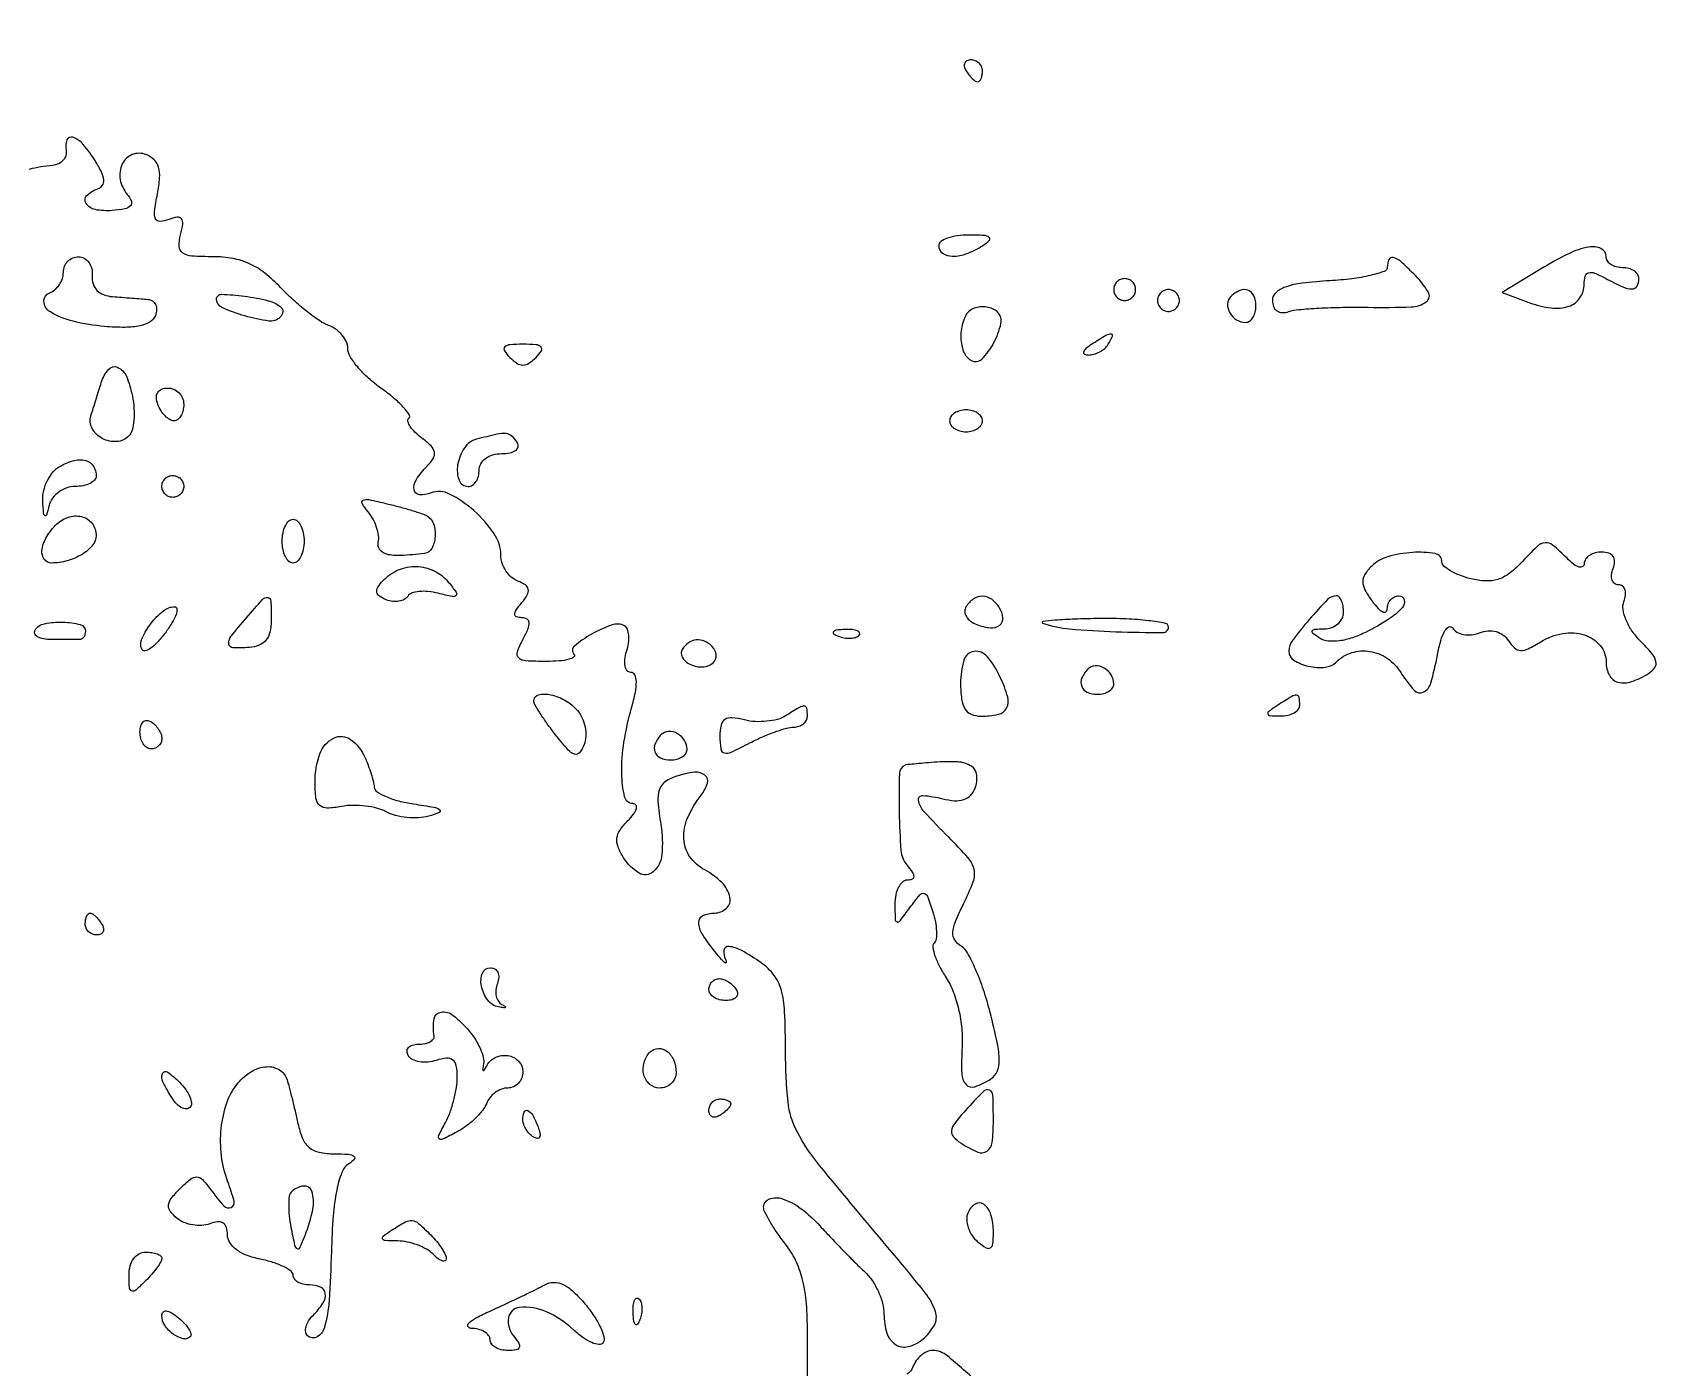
# Model space of a CAD drawing. Extents: x 0 to 4160, y 0 to 3120.
# Drawn here: x 3098.2 to 3246.9, y 1663.4 to 1785.5 of the extents above; entities that cross this region are included whole.
import ezdxf

# ---------------------------------------------------------------- set-up
doc = ezdxf.new("R2010")
doc.units = 0

msp = doc.modelspace()

# ---------------------------------------------------------------- linework, layer by layer
for points in [[(4159.499279, 606.274193, 0.000001), (4159.667734, 974.478125, 0.000057), (4159.806661, 1380.08378, 0.000034), (4159.883999, 1862.25), (4160, 3120), (3296.563358, 3120), (2433.126717, 3120)], [(757.647081, 3119.740147, 0.000002), (520.492565, 3119.487217, 0.4139)], [(1964.75, 0.149832, 0.000016), (2717.930904, 0.232101, 0.000028), (3351.473438, 0.357111)], [(3169, 1662), (3169, 1667.092271, 0.023442), (3168.884197, 1669.560909, 0.040635), (3168.526986, 1671.581524, 0.047804), (3167.907424, 1673.269724, 0.054867), (3167, 1674.727129, -0.015202), (3166.234226, 1675.764028, -0.018748), (3165.5875, 1676.776967, -0.017392), (3165.112818, 1677.654291, -0.115806), (3165, 1678.134859, -0.320891), (3165.525587, 1678.869481, -0.164871), (3166.714918, 1678.8718, -0.080298), (3168.429907, 1677.9678, -0.047298), (3170.14504, 1676.402094, 0.004949), (3171.174717, 1675.288546, 0.003783), (3172.322293, 1674.090175, 0.003825), (3173.41421, 1672.984117, 0.009002), (3174.25, 1672.179853, -0.058044), (3174.919942, 1671.395143, -0.040872), (3175.485938, 1670.380911, -0.041285), (3175.872293, 1669.305089, -0.065659), (3176, 1668.336776, 0.07628), (3176.267724, 1666.592116, 0.174359), (3177.061837, 1665.547031, 0.2103), (3178.21977, 1665.358725, 0.110288), (3179.543805, 1666.036355, 0.096064), (3180.602888, 1667.328675, 0.211569), (3180.700333, 1668.575429, 0.082862), (3179.756255, 1670.285881, 0.00805), (3176.75, 1673.959796, -0.003478), (3170.119724, 1681.913116, -0.050051), (3168.081479, 1684.970833, -0.096304), (3167.238988, 1687.734307, -0.025981), (3167, 1692.330542, 0.010897), (3166.920117, 1695.995479, 0.05601), (3166.605888, 1698.00007, 0.09755), (3165.945142, 1699.327434, 0.076001), (3164.777494, 1700.443296, 0.023807), (3162.993062, 1701.570535, 0.10591), (3161.817261, 1701.940408, 0.399868), (3161.376491, 1701.59332, 0.154161), (3161.51514, 1700.75, -0.099966), (3161.588089, 1700.486003, -0.63907), (3161.499911, 1700.437394, -0.054429), (3161.149815, 1700.758506, -0.009606), (3160.574157, 1701.44113, -0.027797), (3159.399318, 1703.066743, -0.138218), (3159.074347, 1704.134166, -0.293341), (3159.458862, 1704.761553, -0.113049), (3160.5, 1705, 0.189325), (3161.616211, 1705.438367, 0.266593), (3161.926404, 1706.43659, 0.143281), (3161.185531, 1707.778655, 0.072719), (3159.62089, 1708.935302, -0.118644), (3158.258709, 1710.148419, -0.140473), (3157.705255, 1711.775297, -0.11495), (3158.056975, 1713.707031, -0.063958), (3159.286933, 1715.774166, 0.091045), (3159.86056, 1716.868261, 0.310176), (3159.634884, 1717.597222, 0.197924), (3158.688499, 1717.867553, 0.048731), (3157.074369, 1717.523604, 0.072188), (3156.009399, 1717.007249, 0.165375), (3155.478217, 1716.304776, 0.101578), (3155.345858, 1715.180487, 0.018324), (3155.603308, 1713.07931, -0.060753), (3155.704634, 1710.357294, -0.192152), (3154.903602, 1708.755941, -0.332115), (3153.610699, 1708.644493, -0.114808), (3152.200477, 1710.050594, -0.046316), (3151.69751, 1711.051435, -0.12267), (3151.595199, 1711.840179, -0.122303), (3151.874755, 1712.586221, -0.045901), (3152.593672, 1713.450814, 0.032914), (3153.115946, 1714.04678, 0.088896), (3153.373052, 1714.544927, 0.219863), (3153.331014, 1714.85747, 0.256475), (3153.071429, 1715, -0.349887), (3152.295372, 1715.61882, -0.05214), (3152.038203, 1717.74599, -0.04283), (3152.238298, 1720.621237, -0.031063), (3152.930194, 1723.756602, 0.019388), (3153.276242, 1725.167451, 0.05569), (3153.367239, 1726.170297, 0.107773), (3153.222268, 1726.774489, 0.287714), (3152.862807, 1727, -0.222607), (3152.532885, 1727.154544, -0.124151), (3152.336883, 1727.562779, -0.08108), (3152.312867, 1728.181869, -0.046107), (3152.47329, 1728.915843, 0.041472), (3152.647788, 1729.680245, 0.05492), (3152.670474, 1730.393166, 0.066888), (3152.549965, 1730.954438, 0.18571), (3152.290677, 1731.254695, 0.211059), (3151.15096, 1731.340606, 0.042776), (3149.260291, 1730.482011, 0.048151), (3147.702524, 1729.397877, 0.438191), (3147.672593, 1728.660741, -0.459255), (3147.653636, 1728.410631, -0.095214), (3147.198697, 1728.194093, -0.044176), (3146.315854, 1728.046095, -0.019452), (3145.131483, 1728, -0.013662), (3143.252979, 1728.051339, -0.176535), (3142.61871, 1728.322586, -0.29891), (3142.490824, 1728.853679, -0.036712), (3143, 1730, 0.022262), (3143.462183, 1730.964463, 0.111956), (3143.568219, 1731.549238, 0.252738), (3143.374787, 1731.872876, 0.135056), (3142.912739, 1732, -0.076741), (3142.422627, 1732.075669, -0.325144), (3142.256502, 1732.300804, -0.154935), (3142.377985, 1732.692914, -0.021217), (3142.903079, 1733.383217, 0.041542), (3143.402256, 1734.097904, 0.180973), (3143.487412, 1734.598235, 0.20302), (3143.22137, 1734.995505, 0.053479), (3142.525523, 1735.351832, -0.09104), (3141.940983, 1735.7086, -0.065984), (3141.443048, 1736.288551, -0.06449), (3141.10332, 1736.993862, -0.07775), (3140.982723, 1737.718615, 0.148177), (3140.368286, 1739.677747, 0.061377), (3138.51722, 1741.785179, 0.062688), (3136.304758, 1743.306158, 0.214046), (3134.601281, 1743.400492, -0.108796), (3133.537797, 1743.240123, -0.354376), (3133.051626, 1743.691414, -0.182239), (3133.264115, 1744.645804, -0.049773), (3134.25, 1745.867321, 0.056883), (3134.79995, 1746.568835, 0.186896), (3134.904427, 1747.137482, 0.152947), (3134.601745, 1747.703087, 0.034899), (3133.765544, 1748.416197, -0.033552), (3133.140216, 1748.946576, -0.055353), (3132.699805, 1749.480518, -0.077751), (3132.493367, 1749.937973, -0.269806), (3132.573119, 1750.239785, 0.361472), (3132.604249, 1750.578381, 0.036135), (3132.057766, 1751.262144, 0.032391), (3131.190953, 1752.085229, 0.019001), (3130.057575, 1752.959003, -0.029229), (3128.887279, 1753.900003, -0.034149), (3127.898163, 1754.926482, -0.036475), (3127.200731, 1755.891774, -0.139075), (3127, 1756.599479, 0.105798), (3126.869788, 1757.207974, 0.067185), (3126.485938, 1757.825991, 0.062978), (3125.91905, 1758.359472, 0.067601), (3125.25, 1758.720006, -0.05887), (3124.399709, 1759.159299, -0.018245), (3123.23527, 1760.010022, -0.017966), (3121.99228, 1761.064166, -0.018855), (3120.84879, 1762.188622, 0.037025), (3119.414878, 1763.499737, 0.059645), (3118.003298, 1764.360391, 0.062327), (3116.474935, 1764.839684, 0.044878), (3114.69241, 1765, -0.016799), (3112.745887, 1765.065419, -0.132671), (3111.899906, 1765.356126, -0.245255), (3111.583763, 1765.941781, -0.06754), (3111.714138, 1767.014862, 0.029238), (3111.912001, 1768.004577, 0.203277), (3111.786748, 1768.471227, 0.275359), (3111.399796, 1768.621347, 0.049813), (3110.62442, 1768.409371, -0.074101), (3109.823795, 1768.231616, -0.317278), (3109.428263, 1768.470821, -0.138077), (3109.332366, 1769.161324, -0.015245), (3109.600119, 1770.750597, 0.030146), (3109.800268, 1772.201078, 0.090087), (3109.69784, 1773.193559, 0.13038), (3109.288864, 1773.87302, 0.101159), (3108.558364, 1774.33923, 0.186292), (3107.296674, 1774.336765, 0.191736), (3106.382799, 1773.486784, 0.156041), (3106.1941, 1772.077938, 0.129793), (3106.83332, 1770.700837, -0.073758), (3107.212352, 1770.076294, -0.296489), (3107.136928, 1769.657624, -0.160783), (3106.624599, 1769.379561, -0.023965), (3105.445196, 1769.224774, -0.068413), (3103.924844, 1769.30701, -0.202114), (3103.07309, 1769.876696, -0.356704), (3103.148062, 1770.603196, -0.115749), (3104.13624, 1771.21208, 0.161383), (3104.556814, 1771.526366, 0.177293), (3104.686264, 1772.016742, 0.091573), (3104.480057, 1772.746242, 0.025037), (3103.895694, 1773.795413, 0.037487), (3102.820523, 1775.26021, 0.129822), (3101.861006, 1775.922967, 0.408411), (3101.328585, 1775.679301, 0.141819), (3101.25, 1774.75, -0.120764), (3101.229033, 1774.262341, -0.112339), (3100.985937, 1773.824741, -0.102158), (3100.553826, 1773.505444, -0.084381), (3100, 1773.355502, 0.036914), (3097.878261, 1772.991661, 0.040609)], [(3184.714386, 1661.948097, 0.014471), (3181.799236, 1664.502804, 0.174401), (3180.417151, 1665, 0.109348), (3179.914221, 1664.88868, 0.066326), (3179.398326, 1664.559375, 0.061574), (3178.948209, 1664.073513, 0.064546), (3178.638374, 1663.5, -0.155561), (3178.103484, 1662.83182, -0.075496)]]:
    msp.add_lwpolyline(points, format="xyb")
for points in [[(3183.5, 1782, 0.029505), (3183.768994, 1781.617226, 0.035638), (3184.066025, 1781.29375, 0.038439), (3184.34829, 1781.065539, 0.151918), (3184.559017, 1781, 0.210953), (3184.727648, 1781.07446, 0.081139), (3184.870461, 1781.29375, 0.061769), (3184.967655, 1781.617151, 0.042167), (3185, 1782, 0.105053), (3184.918938, 1782.381556, 0.099167), (3184.688914, 1782.70625, 0.09642), (3184.345238, 1782.923877, 0.093332), (3183.940983, 1783, 0.108972), (3183.586039, 1782.921712, 0.182303), (3183.3746, 1782.70625, 0.161196), (3183.343488, 1782.3821, 0.082592)], [(3181, 1766, 0.251537), (3181.363212, 1765.323695, 0.147327), (3182.2663, 1765.051693, 0.089354), (3183.582896, 1765.288872, 0.05437), (3185, 1766, 0.043106), (3185.628119, 1766.487379, 0.461139), (3185.616929, 1766.771138, 0.155556), (3185.150937, 1766.945789, 0.011096), (3183.75, 1766.984687, 0.03458), (3182.696678, 1766.917643, 0.052836), (3181.807813, 1766.701752, 0.069028), (3181.19699, 1766.382445, 0.242407)], [(3103.638889, 1763.25, 0.095048), (3103.720353, 1762.51461, 0.119785), (3104.070399, 1761.928368, 0.110014), (3104.677871, 1761.53476, 0.071133), (3105.5, 1761.356299, -0.000798), (3106.355012, 1761.293495, -0.00065), (3107.270468, 1761.223585, -0.000656), (3108.113347, 1761.157003, -0.001717), (3108.718615, 1761.106299, -0.125034), (3109.141473, 1760.958721, -0.136829), (3109.425656, 1760.630933, -0.119841), (3109.521769, 1760.165762, -0.083094), (3109.414315, 1759.637304, -0.167427), (3108.924922, 1759.05413, -0.081876), (3108.011623, 1758.692047, -0.053532), (3106.646372, 1758.54527, -0.021182), (3104.757953, 1758.62505, -0.03914), (3101.888192, 1759.096481, -0.077858), (3099.768691, 1759.983772, -0.248578), (3099.221329, 1760.914447, -0.326879), (3099.75, 1761.708333, 0.090441), (3100.227835, 1761.989485, 0.067745), (3100.632812, 1762.448177, 0.06659), (3100.906474, 1763.007515, 0.080683), (3101, 1763.583333, -0.097033), (3101.105928, 1764.12403, -0.097451), (3101.407986, 1764.583854, -0.098402), (3101.858876, 1764.891746, -0.10108), (3102.388889, 1765, -0.128753), (3102.907463, 1764.864213, -0.110029), (3103.328993, 1764.485938, -0.096945), (3103.587151, 1763.918497, -0.07838)], [(3236.001931, 1763.860101), (3232.503863, 1761.727678), (3234.936647, 1760.827732, 0.054725), (3236.970326, 1760.319326, 0.114319), (3238.5864, 1760.468455, 0.164555), (3239.609868, 1761.239825, 0.150817), (3240, 1762.503799, -0.063679), (3240.093795, 1763.237275, -0.268248), (3240.393478, 1763.541104, -0.166462), (3240.934761, 1763.507614, -0.024932), (3241.934259, 1763.035184, 0.015548), (3243.521848, 1762.248013, 0.104815), (3244.3742, 1762.057103, 0.275929), (3244.824148, 1762.318915, 0.127015), (3245, 1763, 0.148195), (3244.884432, 1763.381354, 0.098894), (3244.559375, 1763.70625, 0.082425), (3244.073457, 1763.925306, 0.064853), (3243.5, 1764, -0.064853), (3242.926543, 1764.074694, -0.082425), (3242.440625, 1764.29375, -0.098894), (3242.115568, 1764.618646, -0.148195), (3242, 1765, 0.289064), (3241.529222, 1765.746271, 0.159591), (3240.419458, 1765.8899, 0.067889), (3238.553056, 1765.264395, 0.022129)], [(3222, 1764.05226, -0.318819), (3221.725516, 1763.665545, -0.025637), (3220.457812, 1763.294129, -0.027153), (3218.762339, 1762.986567, -0.016914), (3216.75, 1762.80226, 0.014451), (3214.227006, 1762.583706, 0.053896), (3212.675377, 1762.231848, 0.104623), (3211.812301, 1761.715469, 0.20874), (3211.5, 1761, 0.096449), (3211.609599, 1760.437113, 0.148982), (3211.919065, 1760.054733, 0.142548), (3212.400746, 1759.899679, 0.085541), (3213, 1759.985611, -0.056207), (3213.905392, 1760.169894, -0.008544), (3215.748437, 1760.301738, -0.009476), (3217.938562, 1760.379246, -0.008078), (3220.25, 1760.379867, 0.012198), (3224.175124, 1760.413265, 0.150475), (3225.572605, 1760.894455, 0.39629), (3225.741892, 1761.794732, 0.054218), (3224.428571, 1763.428571, 0.015971), (3223.226751, 1764.555973, 0.118079), (3222.537257, 1764.920603, 0.361825), (3222.150848, 1764.737289, 0.1088)], [(3197, 1762, 0.099038), (3197.076342, 1761.618362, 0.097945), (3197.29375, 1761.29375, 0.097945), (3197.618362, 1761.076342, 0.099038), (3198, 1761, 0.099038), (3198.381638, 1761.076342, 0.097945), (3198.70625, 1761.29375, 0.097945), (3198.923658, 1761.618362, 0.099038), (3199, 1762, 0.099038), (3198.923658, 1762.381638, 0.097945), (3198.70625, 1762.70625, 0.097945), (3198.381638, 1762.923658, 0.099038), (3198, 1763, 0.099038), (3197.618362, 1762.923658, 0.097945), (3197.29375, 1762.70625, 0.097945), (3197.076342, 1762.381638, 0.099038)], [(3120.916667, 1760.359324, -0.14362), (3121.032766, 1760.179726, -0.108662), (3121.049766, 1759.94438, -0.090934), (3120.963156, 1759.687961, -0.069686), (3120.784665, 1759.451332, -0.23663), (3119.77116, 1759.114696, -0.034514), (3117.585761, 1759.587422, -0.033862), (3115.509049, 1760.344839, -0.296609), (3115, 1761.12746, -0.422758), (3115.44965, 1761.564218, -0.02501), (3117.547961, 1761.397906, -0.029741), (3119.715947, 1760.984178, -0.116423)], [(3201, 1761, 0.099038), (3201.076342, 1760.618362, 0.097945), (3201.29375, 1760.29375, 0.097945), (3201.618362, 1760.076342, 0.099038), (3202, 1760, 0.099038), (3202.381638, 1760.076342, 0.097945), (3202.70625, 1760.29375, 0.097945), (3202.923658, 1760.618362, 0.099038), (3203, 1761, 0.099038), (3202.923658, 1761.381638, 0.097945), (3202.70625, 1761.70625, 0.097945), (3202.381638, 1761.923658, 0.099038), (3202, 1762, 0.099038), (3201.618362, 1761.923658, 0.097945), (3201.29375, 1761.70625, 0.097945), (3201.076342, 1761.381638, 0.099038)], [(3207.693853, 1761.36052, 0.191124), (3207.401415, 1760.683432, 0.139481), (3207.603969, 1759.880661, 0.123736), (3208.230079, 1759.235684, 0.139398), (3209.059017, 1759, 0.156819), (3209.417907, 1759.1154, 0.097386), (3209.723586, 1759.440625, 0.079459), (3209.929934, 1759.926402, 0.06085), (3210, 1760.5, 0.103624), (3209.806289, 1761.424643, 0.202875), (3209.269246, 1761.932483, 0.1934), (3208.508765, 1761.913511, 0.094876)], [(3184.25, 1760.291667, 0.200151), (3183.405744, 1759.510622, 0.091812), (3183.03365, 1758.02918, 0.089949), (3183.214204, 1756.485647, 0.182321), (3183.949827, 1755.531009, 0.34495), (3184.931916, 1755.640236, 0.07576), (3186.023694, 1757.093026, 0.069402), (3186.689634, 1758.891368, 0.268167), (3186.342641, 1759.982359, 0.089892), (3185.927814, 1760.242177, 0.058443), (3185.380338, 1760.38987, 0.056487), (3184.790712, 1760.40986, 0.068226)], [(3195, 1757, 0.027275), (3194.445888, 1756.597454, 0.147021), (3194.239151, 1756.292684, 0.37991), (3194.327599, 1756.095709, 0.102799), (3194.690983, 1756.015313, 0.074131), (3195.192374, 1756.083483, 0.053889), (3195.713662, 1756.298248, 0.054031), (3196.175433, 1756.618541, 0.075854), (3196.5, 1757, 0.034464), (3196.886554, 1757.734105, 0.541951), (3196.758161, 1757.931144, 0.136158), (3196.281145, 1757.798791, 0.008108)], [(3141.8, 1755.8, 0.049631), (3142.452741, 1755.265408, 0.147822), (3143, 1755.1, 0.147822), (3143.547259, 1755.265408, 0.049631), (3144.2, 1755.8, 0.051663), (3144.686384, 1756.398813, 0.354955), (3144.65, 1756.75, 0.180052), (3144.199072, 1756.95632, 0.018208), (3143, 1757, 0.018208), (3141.800928, 1756.95632, 0.180052), (3141.35, 1756.75, 0.354955), (3141.313616, 1756.398813, 0.051663)], [(3107.306497, 1752.25, -0.033073), (3107.449927, 1751.132501, -0.037105), (3107.436217, 1750.048495, -0.040161), (3107.283493, 1749.14306, -0.131381), (3106.990291, 1748.617217, -0.1846), (3105.881131, 1748.100735, -0.140657), (3104.559073, 1748.380833, -0.147528), (3103.628573, 1749.303557, -0.202984), (3103.516859, 1750.462146, 0.000123), (3103.73579, 1751.159613, 0.000074), (3103.995733, 1751.98888, 0.000074), (3104.254283, 1752.814557, 0.000128), (3104.468615, 1753.5, -0.09923), (3105.126919, 1754.703255, -0.333407), (3105.948765, 1754.894587, -0.193042), (3106.756989, 1754.068559, -0.049876)], [(3112, 1751.5, -0.057609), (3111.933678, 1750.926285, -0.076852), (3111.737678, 1750.440625, -0.095748), (3111.447641, 1750.115158, -0.164455), (3111.106989, 1750, -0.13875), (3110.723081, 1750.108626, -0.061199), (3110.307216, 1750.440625, -0.053891), (3109.924763, 1750.926204, -0.048303), (3109.638374, 1751.5, -0.075244), (3109.503306, 1752.114961, -0.151899), (3109.617923, 1752.592642, -0.166113), (3109.972145, 1752.893789, -0.094119), (3110.531385, 1753, -0.10122), (3111.091819, 1752.885371, -0.098432), (3111.568594, 1752.559375, -0.097416), (3111.887999, 1752.072505, -0.096899)], [(3182, 1750, 0.148195), (3182.115568, 1749.618646, 0.098894), (3182.440625, 1749.29375, 0.082425), (3182.926543, 1749.074694, 0.064853), (3183.5, 1749, 0.064853), (3184.073457, 1749.074694, 0.082425), (3184.559375, 1749.29375, 0.098894), (3184.884432, 1749.618646, 0.148195), (3185, 1750, 0.148195), (3184.884432, 1750.381354, 0.098894), (3184.559375, 1750.70625, 0.082425), (3184.073457, 1750.925306, 0.064853), (3183.5, 1751, 0.064853), (3182.926543, 1750.925306, 0.082425), (3182.440625, 1750.70625, 0.098894), (3182.115568, 1750.381354, 0.148195)], [(3138.75, 1748.310674, 0.184764), (3137.651187, 1747.524533, 0.103393), (3137.035816, 1745.976284, 0.134679), (3137.170289, 1744.572255, 0.311409), (3138, 1744, 0.148195), (3138.381354, 1744.115568, 0.098894), (3138.70625, 1744.440625, 0.082425), (3138.925306, 1744.926543, 0.064853), (3139, 1745.5, -0.131786), (3139.15615, 1746.082146, -0.104647), (3139.593169, 1746.567874, -0.089375), (3140.257557, 1746.889896, -0.068368), (3141.059017, 1747, 0.047867), (3141.804599, 1747.071541, 0.104212), (3142.33165, 1747.29375, 0.181468), (3142.558599, 1747.621877, 0.202618), (3142.5, 1748, 0.072518), (3141.998608, 1748.597262, 0.162662), (3141.461004, 1748.827833, 0.076534), (3140.631346, 1748.769568, 0.008183)], [(3104, 1744.940983, -0.194772), (3103.854468, 1744.581561, -0.086973), (3103.434039, 1744.276414, -0.066843), (3102.810734, 1744.069279, -0.046871), (3102.073324, 1744, 0.084769), (3101.302748, 1743.868413, 0.073873), (3100.578271, 1743.485938, 0.075402), (3100.009076, 1742.918626, 0.09552), (3099.689326, 1742.25, -0.009856), (3099.443506, 1741.379828, -0.527482), (3099.304235, 1741.335985, -0.210878), (3099.188559, 1741.553205, -0.005248), (3099.116001, 1742.70031, -0.072481), (3099.200309, 1743.613737, -0.058603), (3099.541864, 1744.538452, -0.060055), (3100.076023, 1745.334753, -0.087665), (3100.728644, 1745.868017, -0.063284), (3102.000159, 1746.381497, -0.134183), (3103.053829, 1746.371628, -0.18665), (3103.738501, 1745.856313, -0.140043)], [(3112, 1744, -0.099038), (3111.923658, 1743.618362, -0.097945), (3111.70625, 1743.29375, -0.097945), (3111.381638, 1743.076342, -0.099038), (3111, 1743, -0.099038), (3110.618362, 1743.076342, -0.097945), (3110.29375, 1743.29375, -0.097945), (3110.076342, 1743.618362, -0.099038), (3110, 1744, -0.099038), (3110.076342, 1744.381638, -0.097945), (3110.29375, 1744.70625, -0.097945), (3110.618362, 1744.923658, -0.099038), (3111, 1745, -0.099038), (3111.381638, 1744.923658, -0.097945), (3111.70625, 1744.70625, -0.097945), (3111.923658, 1744.381638, -0.099038)], [(3134.25, 1741.302725, -0.189566), (3134.835454, 1740.585888, -0.096037), (3134.975595, 1739.410612, -0.103797), (3134.66682, 1738.335436, -0.244698), (3134, 1737.875, -0.017163), (3131.838358, 1737.679855, -0.073739), (3130.554848, 1737.797628, -0.17729), (3129.92957, 1738.215966, -0.214327), (3129.785087, 1738.900715, 0.089145), (3129.807253, 1739.507859, 0.045312), (3129.631074, 1740.253941, 0.043075), (3129.302217, 1741.013588, 0.04956), (3128.860455, 1741.668142, -0.03471), (3128.306718, 1742.438341, -0.455385), (3128.398769, 1742.735176, -0.155548), (3128.923662, 1742.79146, -0.008374), (3130.575368, 1742.424624, -0.007088), (3131.750078, 1742.125333, -0.008169), (3132.861202, 1741.805845, -0.007438), (3133.792519, 1741.506291, -0.04633)], [(3104, 1739.5, -0.179138), (3103.672735, 1738.615868, -0.078215), (3102.70623, 1737.792404, -0.067999), (3101.361385, 1737.201879, -0.069604), (3099.918213, 1737, -0.238855), (3099.259298, 1737.333815, -0.184093), (3099.042108, 1738.122142, -0.104281), (3099.396978, 1739.256934, -0.060189), (3100.244736, 1740.416907, -0.118389), (3101.392338, 1741.174953, -0.147954), (3102.661309, 1741.243921, -0.172031), (3103.625401, 1740.611994, -0.163911)], [(3123, 1739, -0.048028), (3122.926307, 1738.234582, -0.068025), (3122.70625, 1737.5875, -0.088204), (3122.381882, 1737.151477, -0.191087), (3122, 1737, -0.191087), (3121.618118, 1737.151477, -0.088204), (3121.29375, 1737.5875, -0.068025), (3121.073693, 1738.234582, -0.048028), (3121, 1739, -0.048028), (3121.073693, 1739.765418, -0.068025), (3121.29375, 1740.4125, -0.088204), (3121.618118, 1740.848523, -0.191087), (3122, 1741, -0.191087), (3122.381882, 1740.848523, -0.088204), (3122.70625, 1740.4125, -0.068025), (3122.926307, 1739.765418, -0.048028)], [(3234.166949, 1736.948824, -0.046709), (3233.119628, 1736.01641, -0.084344), (3232.096145, 1735.501936, -0.085954), (3230.973777, 1735.35976, -0.050147), (3229.627994, 1735.557232, -0.029994), (3228.621649, 1735.875019, -0.041869), (3227.771973, 1736.284968, -0.048376), (3227.174073, 1736.720811, -0.214247), (3227, 1737.108408, 0.36448), (3226.371064, 1737.856575, 0.059316), (3224.326345, 1737.967584, 0.054046), (3222.035409, 1737.569037, 0.126968), (3220.550558, 1736.693416, 0.054685), (3219.941265, 1735.933974, 0.148388), (3219.757641, 1735.276245, 0.121635), (3219.956027, 1734.543665, 0.031217), (3220.621987, 1733.502286, 0.027977), (3221.153318, 1732.854973, 0.090582), (3221.595209, 1732.52122, 0.283904), (3221.867528, 1732.544985, 0.236914), (3222, 1732.80887, -0.087666), (3222.080359, 1733.263673, -0.094525), (3222.311086, 1733.650106, -0.100098), (3222.655023, 1733.908602, -0.111707), (3223.059017, 1734, -0.342471), (3223.547976, 1733.620591, -0.250965), (3223.377559, 1732.926568, -0.066927), (3222.090332, 1731.832226, -0.027054), (3220.082491, 1730.691038, -0.033906), (3218.812982, 1730.161835, -0.047841), (3217.620792, 1729.880734, -0.056869), (3216.600025, 1729.857937, -0.118939), (3215.852371, 1730.112401, -0.020636), (3215.207008, 1730.559707, -0.35125), (3215.147809, 1730.793626, -0.27458), (3215.372322, 1730.949589, -0.015611), (3216.25, 1730.984687, 0.084232), (3216.918312, 1731.104104, 0.092453), (3217.485938, 1731.436127, 0.099524), (3217.865641, 1731.92663, 0.115601), (3218, 1732.5, 0.040275), (3217.953662, 1733.07434, 0.059607), (3217.814143, 1733.559375, 0.078394), (3217.609386, 1733.889162, 0.218035), (3217.367295, 1734, 0.201867), (3216.546672, 1733.654612, 0.015155), (3214.873273, 1731.8356, 0.016532), (3213.324743, 1729.922077, 0.163252), (3213, 1728.953979, 0.256586), (3213.45762, 1728.120942, 0.08619), (3214.783303, 1727.569539, 0.079599), (3216.317056, 1727.47224, 0.174203), (3217.367217, 1727.967217, -0.122582), (3218.761372, 1728.805667, -0.11575), (3220.417466, 1728.916839, -0.11023), (3222.013624, 1728.273717, -0.102849), (3223.232073, 1727, 0.040198), (3224.445838, 1725.365012, 0.336077), (3225.292454, 1725.190389, 0.217001), (3225.984196, 1726.01434, 0.021396), (3226.584535, 1728.598918, -0.022775), (3226.893389, 1729.912152, -0.058109), (3227.266989, 1730.81431, -0.15442), (3227.634012, 1731.160137, -0.383978), (3227.959798, 1731.065049, 0.129056), (3228.360774, 1730.683537, 0.080787), (3228.974468, 1730.464646, 0.071659), (3229.701531, 1730.436776, 0.065506), (3230.430874, 1730.611848, -0.07087), (3231.211678, 1730.790476, -0.087304), (3231.954613, 1730.722858, -0.093318), (3232.592177, 1730.41407, -0.094533), (3233.070412, 1729.895717, 0.067244), (3233.615483, 1729.236566, 0.180014), (3234.170351, 1729.008905, 0.122965), (3234.884574, 1729.162303, 0.024674), (3236.032035, 1729.797536, -0.096464), (3238.033846, 1730.556987, -0.118842), (3240.020939, 1730.425048, -0.146104), (3241.453249, 1729.459741, -0.173617), (3242, 1727.932612, 0.121691), (3242.2952, 1726.737664, 0.209194), (3243.082785, 1726.108585, 0.149288), (3244.316299, 1726.151595, 0.058429), (3245.868034, 1726.897279, 0.095207), (3246.442922, 1727.43773, 0.220264), (3246.553864, 1728.005956, 0.116475), (3246.185333, 1728.726653, 0.020204), (3245.140715, 1729.859285, -0.045558), (3244.373242, 1730.780988, -0.051964), (3243.823649, 1731.788309, -0.059013), (3243.553, 1732.737618, -0.132327), (3243.62967, 1733.477319, 0.061866), (3243.774029, 1734.060065, 0.108262), (3243.726379, 1734.552712, 0.150885), (3243.499351, 1734.876423, 0.166429), (3243.138374, 1735, -0.163532), (3242.776585, 1735.121579, -0.151303), (3242.547812, 1735.440625, -0.109632), (3242.497466, 1735.92599, -0.062927), (3242.638374, 1736.5, 0.07771), (3242.773866, 1737.131663, 0.166138), (3242.640962, 1737.606191, 0.166102), (3242.245425, 1737.900225, 0.077669), (3241.606989, 1738, 0.064859), (3240.99263, 1737.91997, 0.082429), (3240.472053, 1737.685268, 0.098896), (3240.123811, 1737.337165, 0.148182), (3240, 1736.928571, -0.262054), (3239.855217, 1736.671296, -0.216722), (3239.538393, 1736.633482, -0.08714), (3239.033083, 1736.897769, -0.032428), (3238.428571, 1737.428571, 0.020462), (3237.112068, 1738.641518, 0.206791), (3236.415036, 1738.853879, 0.166372), (3235.70077, 1738.516022, 0.012306)], [(3136.183304, 1735.259412, -0.014109), (3136.903191, 1734.328864, -0.355842), (3136.887123, 1734.028864, -0.267543), (3136.558916, 1733.923475, -0.010017), (3135.250996, 1734.232705, 0.039092), (3134.350997, 1734.390954, 0.049353), (3133.506062, 1734.388658, 0.05778), (3132.832007, 1734.240207, 0.172948), (3132.468971, 1733.949794, -0.135314), (3132.15824, 1733.661345, -0.079916), (3131.674393, 1733.501144, -0.069823), (3131.096521, 1733.489106, -0.062034), (3130.512522, 1733.633568, -0.055827), (3129.884659, 1733.958804, -0.206941), (3129.648165, 1734.325189, -0.186531), (3129.741361, 1734.776234, -0.044725), (3130.219879, 1735.390297, -0.104548), (3131.605737, 1736.361166, -0.106577), (3133.256235, 1736.679287, -0.107672), (3134.877772, 1736.288545, -0.108714)], [(3120, 1731.712804, -0.058113), (3119.879626, 1730.680605, -0.114209), (3119.514924, 1729.9438, -0.125127), (3118.890497, 1729.483931, -0.077816), (3118, 1729.274953, -0.02848), (3116.496553, 1729.247526, -0.373577), (3116.120992, 1729.600036, -0.194098), (3116.31505, 1730.271287, -0.010811), (3117.722241, 1731.988569, -0.006848), (3119.200454, 1733.667885, -0.243601), (3119.672504, 1733.844173, -0.366051), (3119.957379, 1733.537465, -0.011677)], [(3183.495635, 1732.992937, 0.153283), (3183.385628, 1732.560991, 0.123144), (3183.527978, 1732.100609, 0.097937), (3183.911954, 1731.680239, 0.067341), (3184.479746, 1731.369399, 0.067736), (3185.724488, 1731.076451, 0.188422), (3186.573555, 1731.317483, 0.261672), (3186.863615, 1731.985128, 0.113371), (3186.541119, 1732.933469, 0.098738), (3185.843686, 1733.681493, 0.152164), (3185.01095, 1733.958873, 0.155876), (3184.182705, 1733.71195, 0.104938)], [(3110.296685, 1730.592558, -0.026577), (3109.582531, 1729.734761, -0.055785), (3108.926567, 1729.168739, -0.106097), (3108.433487, 1728.966592, -0.364321), (3108.155459, 1729.12618, -0.198208), (3108.19613, 1730.132764, -0.05742), (3109.020464, 1731.488089, -0.057215), (3110.147907, 1732.638165, -0.171922), (3111.16913, 1733, -0.402638), (3111.373397, 1732.803682, -0.097143), (3111.294098, 1732.292814, -0.050036), (3110.921628, 1731.517119, -0.023374)], [(3103.012803, 1730.75, -0.064696), (3102.970559, 1730.463273, -0.081237), (3102.856886, 1730.220313, -0.096996), (3102.691696, 1730.057653, -0.147121), (3102.5, 1730), (3101.542039, 1730), (3099.940983, 1730, -0.040805), (3099.188829, 1730.061486, -0.088419), (3098.643777, 1730.25399, -0.165374), (3098.391105, 1730.537969, -0.242841), (3098.416347, 1730.864646, -0.209005), (3099.267982, 1731.453734, -0.054554), (3100.963448, 1731.596598, -0.058331), (3102.542235, 1731.371751, -0.345284)], [(3171.8125, 1730.316886, 0.051402), (3172.359369, 1730.160852, 0.05415), (3172.916927, 1730.123424, 0.060344), (3173.402231, 1730.202593, 0.126455), (3173.729167, 1730.395833, 0.296942), (3173.77538, 1730.614691, 0.208169), (3173.592839, 1730.799335, 0.077125), (3173.112848, 1730.910055, 0.028489), (3172.416667, 1730.921053, 0.018894), (3171.670344, 1730.862007, 0.168741), (3171.37858, 1730.720685, 0.470617), (3171.395823, 1730.538436, 0.054073)], [(3190.5, 1731.500312, 0.06004), (3192.987203, 1730.971718, 0.014687), (3197.174921, 1730.719721, 0.006915), (3201.498313, 1730.646644, 0.415113), (3202, 1731.146793, 0.359712), (3201.724602, 1731.480064, 0.016586), (3200.164062, 1731.72618, 0.021155), (3198.146191, 1731.889883, 0.01282), (3195.75, 1731.921053, 0.005312), (3193.418406, 1731.866824, 0.011524), (3191.629687, 1731.764894, 0.016781), (3190.512538, 1731.637519, 0.786234)], [(3157.564761, 1729.104785, 0.157124), (3157.469774, 1728.719764, 0.122649), (3157.603542, 1728.307713, 0.09637), (3157.955788, 1727.929702, 0.065622), (3158.473719, 1727.648459, 0.114361), (3159.527336, 1727.501405, 0.167129), (3160.375239, 1727.880315, 0.22676), (3160.655717, 1728.596295, 0.180107), (3160.306147, 1729.36052, 0.09362), (3159.599325, 1729.842738, 0.126932), (3158.839525, 1729.964961, 0.130395), (3158.130319, 1729.704194, 0.101736)], [(3183, 1726, 0.031329), (3183.090992, 1724.549228, 0.106215), (3183.402778, 1723.659091, 0.158004), (3183.969627, 1723.17302, 0.099176), (3184.833333, 1723, 0.051676), (3186.463977, 1723.168983, 0.227349), (3187.210924, 1723.741094, 0.191781), (3187.304258, 1724.762592, 0.036592), (3186.632644, 1726.541509, 0.063047), (3185.438405, 1728.446033, 0.264087), (3184.223818, 1728.914903, 0.293025), (3183.299853, 1728.107675, 0.070777)], [(3194.63948, 1727.306147, 0.094876), (3194.086489, 1726.491235, 0.1934), (3194.067517, 1725.730754, 0.202875), (3194.575357, 1725.193711, 0.103624), (3195.5, 1725, 0.06085), (3196.073598, 1725.070066, 0.079459), (3196.559375, 1725.276414, 0.097386), (3196.8846, 1725.582093, 0.156819), (3197, 1725.940983, 0.139398), (3196.764316, 1726.769921, 0.123736), (3196.119339, 1727.396031, 0.139481), (3195.316568, 1727.598585, 0.191124)], [(3147.989431, 1723.512735, -0.070059), (3148.4151, 1722.822847, -0.05508), (3148.67741, 1721.983485, -0.056264), (3148.746294, 1721.128959, -0.083804), (3148.598188, 1720.395278, -0.074082), (3148.181035, 1719.656978, -0.319976), (3147.724999, 1719.521269, -0.131117), (3147.115302, 1719.930265, -0.013166), (3145.986312, 1721.290272, -0.010559), (3145.225524, 1722.300655, -0.014248), (3144.583479, 1723.247665, -0.011241), (3144.094301, 1724.0549, -0.131331), (3144, 1724.407729, -0.351286), (3144.432867, 1724.947818, -0.110498), (3145.543134, 1724.947168, -0.075245), (3146.922278, 1724.41083, -0.089481)], [(3212, 1724, 0.011213), (3211.169589, 1723.436556, 0.309569), (3211.083458, 1723.201904, 0.327416), (3211.271084, 1723.047261, 0.011938), (3212.25, 1723.015313, 0.055234), (3212.919445, 1723.083567, 0.075283), (3213.485938, 1723.298248, 0.095191), (3213.865757, 1723.619685, 0.17131), (3214, 1724, 0.042895), (3213.938046, 1724.720828, 0.364836), (3213.707705, 1724.914708, 0.137048), (3213.26282, 1724.790433, 0.007234)], [(3167.008308, 1723.026296, -0.076111), (3166.273893, 1722.705484, -0.039999), (3165.291422, 1722.526744, -0.038629), (3164.232518, 1722.502611, -0.047904), (3163.258308, 1722.650017, 0.037477), (3162.106444, 1722.848911, 0.170862), (3161.456372, 1722.688179, 0.197719), (3161.105736, 1722.175158, 0.052334), (3161, 1721.167711, 0.034557), (3161.081071, 1719.996105, 0.312834), (3161.410493, 1719.638609, 0.166203), (3162.044237, 1719.708301, 0.010474), (3163.75, 1720.553142, -0.016583), (3164.894542, 1721.10271, -0.017197), (3166.059375, 1721.568093, -0.017163), (3167.091954, 1721.900437, -0.068139), (3167.75, 1721.993839, 0.07844), (3168.227506, 1722.071628, 0.090166), (3168.632812, 1722.29194, 0.100233), (3168.903821, 1722.618131, 0.123995), (3169, 1723, 0.042389), (3168.938856, 1723.719939, 0.361672), (3168.71028, 1723.915325, 0.137838), (3168.268055, 1723.79733, 0.00727)], [(3110, 1720.940983, -0.105429), (3109.923444, 1720.581949, -0.099231), (3109.70625, 1720.276414, -0.096318), (3109.381732, 1720.071618, -0.092995), (3109, 1720, -0.153634), (3108.618621, 1720.120018, -0.097988), (3108.29375, 1720.457961, -0.080552), (3108.074545, 1720.962904, -0.062283), (3108, 1721.559017, -0.066118), (3108.073267, 1722.110654, -0.138808), (3108.29375, 1722.478525, -0.191142), (3108.620352, 1722.607943, -0.139169), (3109, 1722.5, -0.06081), (3109.382515, 1722.193797, -0.051032), (3109.70625, 1721.7871, -0.053229), (3109.926698, 1721.346558, -0.089642)], [(3128.556645, 1719.25, -0.014832), (3128.857993, 1718.506643, -0.013348), (3129.126267, 1717.720312, -0.013511), (3129.328905, 1717.002317, -0.040497), (3129.413633, 1716.5, 0.233084), (3129.667842, 1716.079873, 0.041666), (3130.502755, 1715.639483, 0.037406), (3131.653115, 1715.248899, 0.025907), (3133, 1714.974837, -0.006075), (3134.87989, 1714.669368, -0.126661), (3135.395021, 1714.436096, -0.571686), (3135.358723, 1714.187653, -0.028092), (3134.392033, 1713.855599, -0.054462), (3133.458021, 1713.699225, -0.03861), (3132.394765, 1713.720614, -0.039099), (3131.36945, 1713.902378, -0.064237), (3130.552944, 1714.230309, 0.063099), (3129.715923, 1714.568684, 0.034046), (3128.622134, 1714.779131, 0.033298), (3127.460918, 1714.843578, 0.044468), (3126.410911, 1714.738219, -0.038636), (3125.102031, 1714.591472, -0.197951), (3124.430917, 1714.841352, -0.177567), (3124.088074, 1715.512881, -0.030153), (3124, 1716.972005, -0.084137), (3124.436347, 1719.546712, -0.195289), (3125.70705, 1720.991194, -0.279709), (3127.253601, 1720.864267, -0.132932)], [(3155.63948, 1721.306147, 0.094876), (3155.086489, 1720.491235, 0.1934), (3155.067517, 1719.730754, 0.202875), (3155.575357, 1719.193711, 0.103624), (3156.5, 1719, 0.06085), (3157.073598, 1719.070066, 0.079459), (3157.559375, 1719.276414, 0.097386), (3157.8846, 1719.582093, 0.156819), (3158, 1719.940983, 0.139398), (3157.764316, 1720.769921, 0.123736), (3157.119339, 1721.396031, 0.139481), (3156.316568, 1721.598585, 0.191124)], [(3177.928717, 1718.531892, 0.287857), (3177.409992, 1717.756403, 0.011499), (3177.38872, 1714.206478, 0.014874), (3177.55217, 1710.712747, 0.155288), (3178.084036, 1709.398742, -0.023326), (3178.590421, 1708.727179, -0.143979), (3178.72237, 1708.320094, -0.315071), (3178.567296, 1708.084942, -0.094617), (3178.122445, 1708, 0.187302), (3177.69389, 1707.833625, 0.089426), (3177.329718, 1707.356356, 0.06925), (3177.082799, 1706.647371, 0.049253), (3177, 1705.80887, 0.007332), (3177.020708, 1704.396746, 0.341781), (3177.192405, 1704.187861, 0.292736), (3177.46598, 1704.286308, 0.00611), (3178.373279, 1705.495812, -0.012676), (3179.267196, 1706.655439, -0.274183), (3179.655537, 1706.798743, -0.26441), (3179.977347, 1706.528406, -0.011947), (3180.464585, 1705.111581, -0.02924), (3180.695778, 1704.20186, -0.036843), (3180.796965, 1703.339104, -0.040153), (3180.770662, 1702.63166, -0.168563), (3180.587799, 1702.254465, 0.24276), (3180.462884, 1701.863284, 0.041107), (3180.662612, 1701.079064, 0.036962), (3181.075705, 1700.116642, 0.025182), (3181.677753, 1699.08837, -0.054502), (3182.332167, 1697.803707, -0.03379), (3182.824409, 1696.181988, -0.032763), (3183.109606, 1694.432947, -0.038787), (3183.140751, 1692.758544, 0.021403), (3183.101515, 1690.327352, 0.178717), (3183.503216, 1689.322678, 0.304795), (3184.309886, 1689.120963, 0.054763), (3185.774505, 1689.839475, 0.155273), (3186.340174, 1690.514876, 0.100527), (3186.532995, 1691.524323, 0.049599), (3186.354726, 1693.127319, 0.010168), (3185.703918, 1695.904262, 0.018107), (3185.093045, 1697.975877, 0.02237), (3184.369658, 1699.853771, 0.021492), (3183.637772, 1701.348222, 0.130443), (3183.050609, 1701.968722, -0.113789), (3182.479182, 1702.534213, -0.157828), (3182.301499, 1703.227354, -0.083487), (3182.533953, 1704.225906, -0.01686), (3183.294458, 1705.888437, 0.024774), (3184.160772, 1707.864325, 0.147837), (3184.238711, 1708.974105, 0.125328), (3183.696943, 1710.033319, 0.015814), (3181.923263, 1711.922891, -0.009687), (3179.642692, 1714.293588, -0.148398), (3179.15217, 1715.303872, -0.487465), (3179.564166, 1715.746313, -0.039966), (3181.364465, 1715.444661, 0.044091), (3182.455711, 1715.271041, 0.09535), (3183.296071, 1715.372769, 0.121897), (3183.908064, 1715.750676, 0.102507), (3184.320791, 1716.393584, 0.116651), (3184.484358, 1717.605495, 0.229555), (3183.988404, 1718.415529, 0.130835), (3182.74356, 1718.814183, 0.033089), (3180.600198, 1718.778983, 0.000929), (3179.598271, 1718.694187, 0.001485), (3178.742869, 1718.617631, 0.000267), (3177.9876, 1718.547367, 0.082031)], [(3104.5, 1704, -0.082592), (3104.656512, 1703.6179, -0.161196), (3104.6254, 1703.29375, -0.182303), (3104.413961, 1703.078288, -0.108972), (3104.059017, 1703, -0.093332), (3103.654762, 1703.076123, -0.09642), (3103.311086, 1703.29375, -0.099167), (3103.081062, 1703.618444, -0.105053), (3103, 1704, -0.042167), (3103.032345, 1704.382849, -0.061769), (3103.129539, 1704.70625, -0.081139), (3103.272352, 1704.92554, -0.210953), (3103.440983, 1705, -0.151918), (3103.65171, 1704.934461, -0.038439), (3103.933975, 1704.70625, -0.035638), (3104.231006, 1704.382774, -0.029505)], [(3140.663166, 1698.564608, 0.067544), (3140.525178, 1697.979297, 0.077774), (3140.558747, 1697.40704, 0.089105), (3140.753312, 1696.935812, 0.134186), (3141.081177, 1696.639608, -0.027312), (3141.387566, 1696.463147, -0.519515), (3141.390877, 1696.36957, -0.200251), (3141.23279, 1696.328763, -0.014226), (3140.775, 1696.407866, -0.18472), (3139.784071, 1697.035883, -0.109706), (3139.203893, 1698.327914, -0.146452), (3139.307096, 1699.506841, -0.307322), (3140.033665, 1700, -0.13893), (3140.438417, 1699.885322, -0.152494), (3140.70546, 1699.578353, -0.12201), (3140.785512, 1699.113336, -0.073649)], [(3162.5, 1698, -0.139169), (3162.607943, 1697.620352, -0.191142), (3162.478525, 1697.29375, -0.138808), (3162.110654, 1697.073267, -0.066118), (3161.559017, 1697, -0.062283), (3160.962904, 1697.074545, -0.080552), (3160.457961, 1697.29375, -0.097988), (3160.120018, 1697.618621, -0.153634), (3160, 1698, -0.092995), (3160.071618, 1698.381732, -0.096318), (3160.276414, 1698.70625, -0.099231), (3160.581949, 1698.923444, -0.105429), (3160.940983, 1699, -0.089642), (3161.346558, 1698.926698, -0.053229), (3161.7871, 1698.70625, -0.051032), (3162.193797, 1698.382515, -0.06081)], [(3138.09507, 1694.201934, -0.037608), (3138.666271, 1693.423298, -0.038173), (3139.1112, 1692.571638, -0.040994), (3139.378513, 1691.773494, -0.109489), (3139.392311, 1691.176934, 0.014584), (3139.31865, 1690.736783, 0.270888), (3139.370502, 1690.611506, 0.446478), (3139.47007, 1690.630711, 0.020006), (3139.658333, 1690.975, -0.164718), (3140.463348, 1691.77761, -0.150776), (3141.622566, 1691.962424, -0.165654), (3142.608437, 1691.462223, -0.195677), (3143, 1690.5, -0.091732), (3142.894051, 1689.92737, -0.095925), (3142.590803, 1689.440625, -0.099462), (3142.13847, 1689.114899, -0.106859), (3141.606989, 1689, 0.092564), (3141.033315, 1688.892879, 0.066765), (3140.461465, 1688.578591, 0.065026), (3139.978057, 1688.113827, 0.077349), (3139.663476, 1687.565415, -0.076782), (3139.30238, 1686.934266, -0.033214), (3138.648355, 1686.217038, -0.031879), (3137.837374, 1685.532127, -0.036563), (3136.980793, 1684.989721, -0.007418), (3135.662936, 1684.309381, -0.295684), (3135.353519, 1684.344577, -0.347673), (3135.292558, 1684.625961, -0.008887), (3135.924306, 1685.858565, 0.036095), (3136.336491, 1686.78345, 0.023268), (3136.684015, 1687.9047, 0.02338), (3136.922581, 1689.039135, 0.040152), (3137, 1690.001646, 0.043776), (3136.909625, 1691.031906, 0.182871), (3136.59673, 1691.557776, 0.196219), (3136.030589, 1691.723517, 0.051198), (3135.084157, 1691.52671, -0.055621), (3134.303639, 1691.371574, -0.06322), (3133.54216, 1691.402963, -0.072852), (3132.913363, 1691.606409, -0.140631), (3132.52514, 1691.959323, -0.131712), (3132.406442, 1692.354694, -0.190097), (3132.52886, 1692.694301, -0.143955), (3132.891662, 1692.923365, -0.069418), (3133.440983, 1693, 0.046583), (3134.02925, 1693.054926, 0.073584), (3134.507253, 1693.220313, 0.103366), (3134.805228, 1693.464248, 0.211938), (3134.881579, 1693.75, -0.078891), (3134.882923, 1695.324404, -0.329384), (3135.519384, 1695.949144, -0.209463), (3136.626217, 1695.638959, -0.044155)], [(3157, 1690.440983, -0.103216), (3156.885271, 1689.891133, -0.098834), (3156.559375, 1689.423289, -0.096907), (3156.072549, 1689.109789, -0.095012), (3155.5, 1689, -0.179946), (3154.59764, 1689.335619, -0.15216), (3154.05672, 1690.20489, -0.132661), (3154.066992, 1691.327196, -0.128822), (3154.63948, 1692.306147, -0.194761), (3155.37668, 1692.618432, -0.172865), (3156.169706, 1692.350022, -0.128462), (3156.782775, 1691.537796, -0.098073)], [(3121.447862, 1689.75, -0.011017), (3121.635651, 1689.089023, -0.003177), (3121.89684, 1688.059375, -0.003194), (3122.176579, 1686.894528, -0.003398), (3122.435529, 1685.75, 0.044448), (3122.868893, 1684.371285, 0.121826), (3123.47074, 1683.555882, 0.124717), (3124.373759, 1683.125953, 0.047683), (3125.769052, 1682.984687, -0.013499), (3127.056119, 1682.942709, -0.135841), (3127.55955, 1682.770481, -0.457295), (3127.591017, 1682.494015, -0.065576), (3127.093732, 1682.079092, 0.162564), (3126.448126, 1681.287384, 0.041135), (3125.983665, 1679.669522, 0.030406), (3125.661113, 1677.322036, 0.012138), (3125.493958, 1674.077963, -0.010152), (3125.279379, 1669.56481, -0.051749), (3124.851735, 1667.091606, -0.198101), (3124.177003, 1666.232487, -0.336752), (3123.316667, 1666.35, -0.168988), (3123.146666, 1666.701402, -0.094653), (3123.181667, 1667.180208, -0.075318), (3123.414694, 1667.713341, -0.055803), (3123.816667, 1668.216667, 0.049954), (3124.727803, 1669.330634, 0.176559), (3124.940693, 1670.215002, 0.268586), (3124.51413, 1670.790232, 0.102339), (3123.5, 1671, -0.056395), (3122.926241, 1671.064921, -0.075828), (3122.440625, 1671.257031, -0.095027), (3122.115038, 1671.54119, -0.167478), (3122, 1671.875, 0.239262), (3121.808829, 1672.251631, 0.04364), (3121.11875, 1672.669219, 0.038538), (3120.149121, 1673.056411, 0.026378), (3119, 1673.35, -0.040682), (3117.750064, 1673.707685, -0.070018), (3116.801474, 1674.225704, -0.091699), (3116.208389, 1674.86456, -0.142293), (3116, 1675.581989, 0.073981), (3115.89898, 1676.260994, 0.182172), (3115.596429, 1676.654241, 0.169402), (3115.091444, 1676.766639, 0.06253), (3114.373252, 1676.589736, -0.076936), (3113.651241, 1676.433702, -0.055914), (3112.829158, 1676.476855, -0.055874), (3112.036372, 1676.701211, -0.076475), (3111.401131, 1677.082054, -0.055083), (3110.77127, 1677.7342, -0.18959), (3110.609899, 1678.288641, -0.145713), (3110.854964, 1678.900614, -0.028787), (3111.649866, 1679.792723, -0.023271), (3112.621721, 1680.678094, -0.183876), (3113.188166, 1680.871257, -0.200434), (3113.711991, 1680.630593, -0.028289), (3114.48223, 1679.693416, 0.025117), (3115.679466, 1678.217723, 0.329165), (3116.3295, 1678.083931, 0.363277), (3116.597027, 1678.650884, 0.026833), (3116.033949, 1680.410708, -0.061306), (3115.451776, 1682.780818, -0.054955), (3115.42999, 1685.312979, -0.057737), (3115.94435, 1687.651067, -0.090454), (3116.9509, 1689.440838, -0.084249), (3118.194505, 1690.509691, -0.118863), (3119.582712, 1690.947123, -0.157698), (3120.749765, 1690.65635, -0.180665)], [(3112.564675, 1687.231341, -0.195698), (3112.234551, 1687.0922, -0.119033), (3111.815792, 1687.187856, -0.084326), (3111.366527, 1687.51527, -0.052259), (3110.96094, 1688.02896, -0.024588), (3110.089023, 1689.570504, -0.223699), (3110.069902, 1690.322125, -0.477328), (3110.533499, 1690.44813, -0.040045), (3111.619048, 1689.52381, -0.039697), (3112.189694, 1688.854568, -0.058934), (3112.564683, 1688.18254, -0.077508), (3112.703073, 1687.608388, -0.220265)], [(3162, 1687.559017, -0.151918), (3161.934461, 1687.34829, -0.038439), (3161.70625, 1687.066025, -0.035638), (3161.382774, 1686.768994, -0.029505), (3161, 1686.5, -0.082592), (3160.6179, 1686.343488, -0.161196), (3160.29375, 1686.3746, -0.182303), (3160.078288, 1686.586039, -0.108972), (3160, 1686.940983, -0.093332), (3160.076123, 1687.345238, -0.09642), (3160.29375, 1687.688914, -0.099167), (3160.618444, 1687.918938, -0.105053), (3161, 1688, -0.042167), (3161.382849, 1687.967655, -0.061769), (3161.70625, 1687.870461, -0.081139), (3161.92554, 1687.727648, -0.210953)], [(3183.444751, 1686.93895, 0.01904), (3182.462332, 1685.766619, 0.131894), (3182.175007, 1685.081574, 0.223004), (3182.347094, 1684.53297, 0.0661), (3183.039763, 1683.954263, 0.039308), (3184.578801, 1683.142394, 0.258421), (3185.415378, 1683.22543, 0.216296), (3185.886491, 1684.011264, 0.028515), (3186, 1686, 0.009639), (3185.954506, 1688.359792, 0.303894), (3185.62933, 1688.807091, 0.295747), (3185.083364, 1688.683306, 0.009294)], [(3144.381557, 1685.448062, -0.036408), (3144.556862, 1684.868281, -0.155351), (3144.525685, 1684.512472, -0.32948), (3144.325929, 1684.393111, -0.1144), (3143.988546, 1684.507079, -0.061454), (3143.610411, 1684.810572, -0.051183), (3143.290385, 1685.21498, -0.053277), (3143.072509, 1685.65395, -0.088797), (3143, 1686.059017, -0.079093), (3143.117673, 1686.798253, -0.444011), (3143.441482, 1686.942608, -0.168622), (3143.894727, 1686.51997, -0.029964)], [(3121.809831, 1679.476498, 0.170642), (3121.636432, 1679.115112, 0.026749), (3121.591642, 1678.314077, 0.027136), (3121.64295, 1677.326091, 0.020688), (3121.802189, 1676.254451, 0.006008), (3122.135165, 1674.619387, 0.214144), (3122.359458, 1674.314865, 0.440218), (3122.611522, 1674.397092, 0.013384), (3123.088739, 1675.527953, 0.042649), (3123.789918, 1677.900916, 0.129541), (3123.697216, 1679.567033, 0.364413), (3122.939928, 1680.040393, 0.162697)], [(3183.664226, 1677.56737, 0.104543), (3183.56338, 1676.934744, 0.069959), (3183.702241, 1676.212492, 0.065993), (3184.04956, 1675.513984, 0.071332), (3184.559441, 1674.950668, 0.031401), (3185.324699, 1674.392775, 0.284683), (3185.720316, 1674.387841, 0.237945), (3185.949779, 1674.752726, 0.023547), (3186, 1675.818538, 0.069223), (3185.779564, 1677.403123, 0.164373), (3185.113736, 1678.371607, 0.317739), (3184.324764, 1678.393213, 0.155348)], [(3134.571429, 1675.571429, -0.024648), (3135.118236, 1674.967879, -0.027734), (3135.580357, 1674.335893, -0.028603), (3135.908413, 1673.761236, -0.115899), (3136, 1673.371429, -0.285597), (3135.889039, 1673.193012, -0.202985), (3135.6475, 1673.179107, -0.080268), (3135.261587, 1673.391547, -0.030507), (3134.8, 1673.8, 0.068466), (3134.19187, 1674.261037, 0.038549), (3133.350312, 1674.651998, 0.037666), (3132.422919, 1674.921234, 0.049987), (3131.55, 1675.015313, -0.011438), (3130.440276, 1675.048997, -0.257524), (3130.177566, 1675.212721, -0.375335), (3130.230726, 1675.463678, -0.01755), (3131, 1676, -0.016324), (3132.270563, 1676.763496, -0.158271), (3132.879248, 1676.883407, -0.152762), (3133.452414, 1676.625651, -0.014904)], [(3110, 1673.428571, -0.136573), (3109.914185, 1673.120258, -0.020956), (3109.559375, 1672.584375, -0.0221), (3109.074343, 1671.973333, -0.017569), (3108.5, 1671.357143, -0.014708), (3107.610465, 1670.518457, -0.279599), (3107.25, 1670.452381, -0.293958), (3107.037548, 1670.740721, -0.015801), (3107, 1671.928571, -0.067581), (3107.10974, 1672.736782, -0.089445), (3107.431034, 1673.404762, -0.105152), (3107.916559, 1673.843234, -0.132005), (3108.5, 1674, -0.036265), (3109.074476, 1673.958278, -0.0548), (3109.559375, 1673.832143, -0.071771), (3109.891466, 1673.647571, -0.234203)], [(3150.334991, 1665.733011, -0.285555), (3149.962926, 1665.548246, -0.078386), (3149.30051, 1665.718686, -0.054495), (3148.466163, 1666.193274, -0.032044), (3147.580052, 1666.924795, 0.083864), (3145.144622, 1668.544369, 0.132279), (3142.68035, 1668.933163, 0.340058), (3141.678875, 1667.977243, 0.214662), (3142.131121, 1666.342009, -0.031246), (3142.624184, 1665.66612, -0.236806), (3142.66346, 1665.285169, -0.269757), (3142.384665, 1665.059018, -0.038656), (3141.622445, 1665, -0.059737), (3141.00198, 1665.074395, -0.078585), (3140.476593, 1665.29375, -0.096868), (3140.124743, 1665.618582, -0.159372), (3140, 1666, 0.169466), (3139.866232, 1666.38334, 0.092869), (3139.485938, 1666.712939, 0.074045), (3138.919425, 1666.939921, 0.055118), (3138.25, 1667.02277, -0.291151), (3137.980064, 1667.199488, -0.325258), (3138.042187, 1667.499147, -0.061932), (3138.76117, 1668.005671, -0.017275), (3140, 1668.612502, 0.003508), (3141.449999, 1669.273922, 0.003354), (3142.9125, 1669.965444, 0.003323), (3144.195371, 1670.593128, 0.011997), (3145, 1671.017848, -0.12766), (3145.811372, 1671.229978, -0.11336), (3146.663811, 1671.03579, -0.076583), (3147.604119, 1670.388887, -0.029748), (3148.690488, 1669.236332, -0.02703), (3149.489416, 1668.168467, -0.037365), (3150.077137, 1667.126522, -0.04127), (3150.40658, 1666.241595, -0.209869)], [(3112.590697, 1666.257364, -0.264952), (3111.934546, 1666.077607, -0.097357), (3111.035287, 1666.506143, -0.084765), (3110.266453, 1667.310438, -0.149534), (3110, 1668.181462, -0.176123), (3110.121034, 1668.514408, -0.256649), (3110.405689, 1668.625144, -0.110288), (3110.879936, 1668.451416, -0.030483), (3111.524166, 1667.979944, -0.030935), (3112.075014, 1667.46205, -0.05004), (3112.466178, 1666.952146, -0.066988), (3112.658254, 1666.52273, -0.274667)], [(3153.683114, 1667.8125, -0.054073), (3153.461564, 1667.395823, -0.470617), (3153.279315, 1667.37858, -0.168741), (3153.137993, 1667.670344, -0.018894), (3153.078947, 1668.416667, -0.028489), (3153.089945, 1669.112848, -0.077125), (3153.200665, 1669.592839, -0.208169), (3153.385309, 1669.77538, -0.296942), (3153.604167, 1669.729167, -0.126455), (3153.797407, 1669.402231, -0.060344), (3153.876576, 1668.916927, -0.05415), (3153.839148, 1668.359369, -0.051402)]]:
    msp.add_lwpolyline(points, format="xyb", close=True)

doc.saveas('drawing.dxf')
